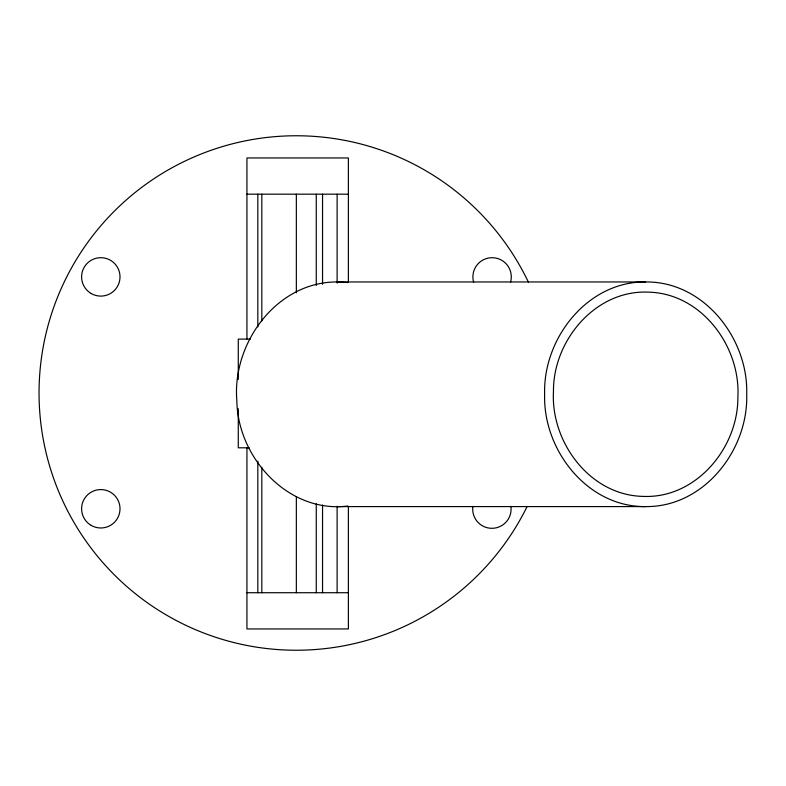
<?xml version="1.0" encoding="UTF-8"?>
<svg xmlns="http://www.w3.org/2000/svg" width="786" height="786" viewBox="0 0 786 786"><rect width="100%" height="100%" fill="white"/><g stroke="black" fill="none" stroke-linecap="round" stroke-linejoin="round"><path stroke-width="1.18" d="M347.893 506.007C288.472 513.661 237.608 457.776 236.841 400.693C231.909 343.01 277.016 281.28 337.705 281.958L645.67 281.958C703.912 281.28 748.478 338.579 746.7 394.267C748.478 449.956 703.912 507.255 645.67 506.587L337.705 506.587M645.67 281.958C587.417 281.28 542.861 338.579 544.639 394.267C542.861 449.956 587.417 507.255 645.67 506.587M246.942 194.181L348.385 194.181M250.42 339.11L238.276 339.11L238.276 379.412M249.211 447.804L238.276 447.804L238.276 408.72M246.942 592.723L348.385 592.723M337.705 281.958L347.893 282.538M348.385 282.479L348.385 157.957L246.942 157.957L246.942 338.884M348.385 506.882L348.385 628.947L246.942 628.947L246.942 448.02M337.125 194.181L337.125 283.088M337.125 506.253L337.125 592.723M322.545 194.181L322.545 284.306M322.545 505.034L322.545 592.723M316.267 194.181L316.267 285.524M316.267 503.816L316.267 592.723M296.342 194.181L296.342 292.834M296.342 496.516L296.342 592.723M261.826 194.181L261.826 320.845M261.826 467.287L261.826 592.723M257.837 194.181L257.837 326.927M257.837 461.195L257.837 592.723M473.673 282.302A19.198 19.198 0 0 1 492.095 257.69A19.198 19.198 0 0 1 510.517 282.302M510.9 506.371A19.198 19.198 0 0 1 491.898 528.31A19.198 19.198 0 0 1 472.887 506.371M526.934 506.891A257.238 257.238 0 0 1 134.386 592.899A257.238 257.238 0 0 1 136.951 191.047A257.238 257.238 0 0 1 528.369 282.066M553.462 391.34C550.573 442.194 590.001 495.377 643.135 496.398C696.023 498.717 738.231 447.902 737.877 397.195C740.756 346.351 701.328 293.168 648.204 292.137C595.307 289.828 553.098 340.643 553.462 391.34M91.205 525.402A19.198 19.198 0 0 0 120.012 508.768A19.198 19.198 0 0 0 91.205 492.144A19.198 19.198 0 0 0 91.205 525.402M91.205 293.522A19.198 19.198 0 0 0 120.012 276.898A19.198 19.198 0 0 0 91.205 260.264A19.198 19.198 0 0 0 91.205 293.522"/></g></svg>
